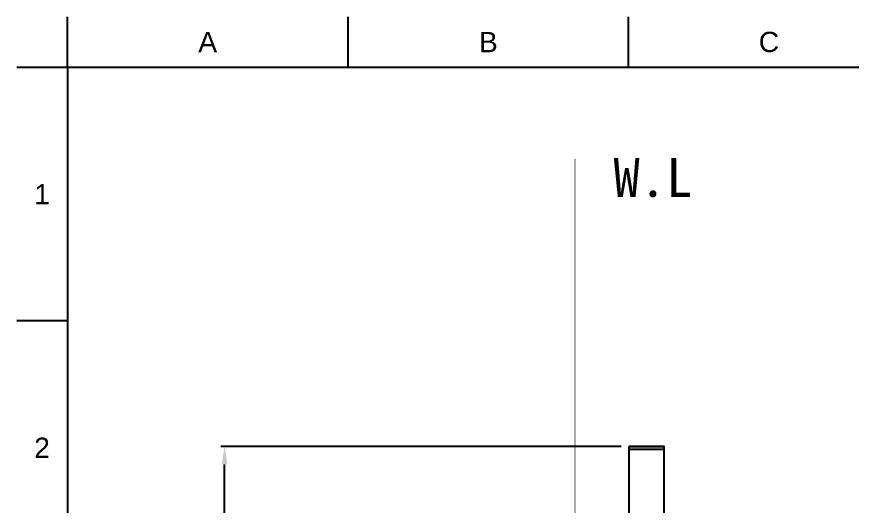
# Model space of a CAD drawing. Header units: millimetres. Extents: x 3856 to 4906, y -261 to 1224.
# Drawn here: x 3856 to 4439, y 883 to 1224 of the extents above; entities that cross this region are included whole.
import ezdxf

# ---------------------------------------------------------------- set-up
doc = ezdxf.new("R2010")
doc.units = ezdxf.units.MM
doc.header["$LTSCALE"] = 0.1
doc.layers.add('02___PRT_ALL_AXES', color=7, linetype='Continuous')
doc.layers.add('\\M+5CDBC\\M+5BFF2\\M+5CEC4\\M+5D7D6', color=7, linetype='Continuous')
doc.styles.get("Standard").update_dxf_attribs({"font": 'arial.ttf'})
doc.dimstyles.new('STANDARD-2', dxfattribs={"dimscale": 5, "dimtxt": 2.5, "dimasz": 2.5, "dimexe": 0.5, "dimexo": 0.5, "dimgap": 0.5, "dimtad": 1, "dimzin": 12, "dimdsep": 46, "dimtxsty": 'Standard', "dimcen": 0.09, "dimclrd": 1, "dimclre": 1, "dimadec": 0, "dimazin": 0, "dimtp": 0.01, "dimtm": 0.01, "dimtfac": 1, "dimtofl": 0, "dimtmove": 0, "dimatfit": 3, "dimldrblk": 'DOT', "dimfxl": 0, "dimtolj": 1, "dimarcsym": 0})

# ---------------------------------------------------------------- blocks, each defined once
blk = doc.blocks.new('*D169')
at = {"color": 3, "lineweight": -2}
for p, q in [((4277.35, 924.36), (3998.11, 924.36)), ((4000.61, 272.86), (4000.61, 911.86)), ((4239.4, 260.36), (3998.11, 260.36))]:
    blk.add_line(p, q, dxfattribs=at)
at = {"color": 3}
for points in [[(3998.53, 911.86), (4002.69, 911.86), (4000.61, 924.36)], [(3998.53, 272.86), (4002.69, 272.86), (4000.61, 260.36)]]:
    blk.add_solid(points, dxfattribs=at)
at = {"layer": 'Defpoints', "color": 0}
for p in [(4000.61, 924.36), (4279.85, 924.36), (4241.9, 260.36)]:
    blk.add_point(p, dxfattribs=at)
at = {"color": 0, "insert": (3985.35, 582.3), "char_height": 12.5, "attachment_point": 2, "rotation": 90}
blk.add_mtext('\\A1;664', dxfattribs=at)
blk = doc.blocks.new('_Dot')
at = {"color": 0, "linetype": 'ByBlock', "lineweight": -2}
blk.add_line((-0.5, 0), (-1, 0), dxfattribs=at)
at = {"color": 0, "linetype": 'ByBlock', "const_width": 0.5}
blk.add_lwpolyline([(-0.25, 0, 1), (0.25, 0, 1)], format="xyb", close=True, dxfattribs=at)

msp = doc.modelspace()

# ---------------------------------------------------------------- linework, layer by layer
for p, q in [((3890.894, 1188.574), (3890.894, 1223.927)), ((4086.753, 1188.574), (4086.753, 1223.927)), ((4282.611, 1188.574), (4282.611, 1223.927)), ((3890.894, 1188.574), (3855.54, 1188.574)), ((3890.894, 1188.574), (3890.894, -225.568)), ((4870.187, 1188.574), (3890.894, 1188.574)), ((3890.894, 1011.806), (3855.54, 1011.806))]:
    msp.add_line(p, q)
at = {"const_width": 0.5}
msp.add_lwpolyline([(4245.236, -80.122), (4245.236, 1125.037)], dxfattribs=at)
msp.add_point((3890.894, 1011.806))
at = {"layer": '02___PRT_ALL_AXES', "color": 7, "linetype": 'Continuous'}
for p, q in [((4282.986, 872.707), (4282.986, 924.158)), ((4307.486, 924.158), (4282.986, 924.158)), ((4282.986, 922.358), (4307.486, 922.358)), ((4307.285, 924.358), (4283.186, 924.358)), ((4307.486, 872.707), (4307.486, 924.158))]:
    msp.add_line(p, q, dxfattribs=at)
for centre, start, end in [((4283.186, 924.158), 90, 180), ((4307.286, 924.158), 0, 90)]:
    msp.add_arc(centre, 0.2, start, end, dxfattribs=at)

# ---------------------------------------------------------------- texts
at = {"char_height": 14.141, "attachment_point": 5}
for s, width, insert in [('A', 10, (3988.823, 1206.25)), ('B', 10, (4184.682, 1206.25)), ('C', 10, (4380.54, 1206.25)), ('1', 50, (3873.217, 1100.19)), ('2', 50, (3873.217, 923.422))]:
    msp.add_mtext_dynamic_manual_height_columns(s, width=width, gutter_width=12.5, heights=[0], dxfattribs=dict(at, insert=insert))
at = {"layer": '\\M+5CDBC\\M+5BFF2\\M+5CEC4\\M+5D7D6', "color": 7, "insert": (4299.57, 1111.62), "char_height": 27, "attachment_point": 5}
msp.add_mtext('{\\fSimSun|b0|i0|c134|p2;W.L}', dxfattribs=at)

# ---------------------------------------------------------------- dimensions: what is measured, and where the dimension line sits
at = {"color": 3}
dim = msp.add_linear_dim(base=(4000.61, 924.358), p1=(4241.902, 260.358), p2=(4279.852, 924.358), angle=90, dimstyle='STANDARD-2', override={"dimclrd": 3, "dimclre": 3}, dxfattribs=at)
dim.commit()
dim.dimension.update_dxf_attribs({"geometry": '*D169', "text_midpoint": (4000.61, 582.301), "dimtype": 160})

doc.saveas('drawing.dxf')
